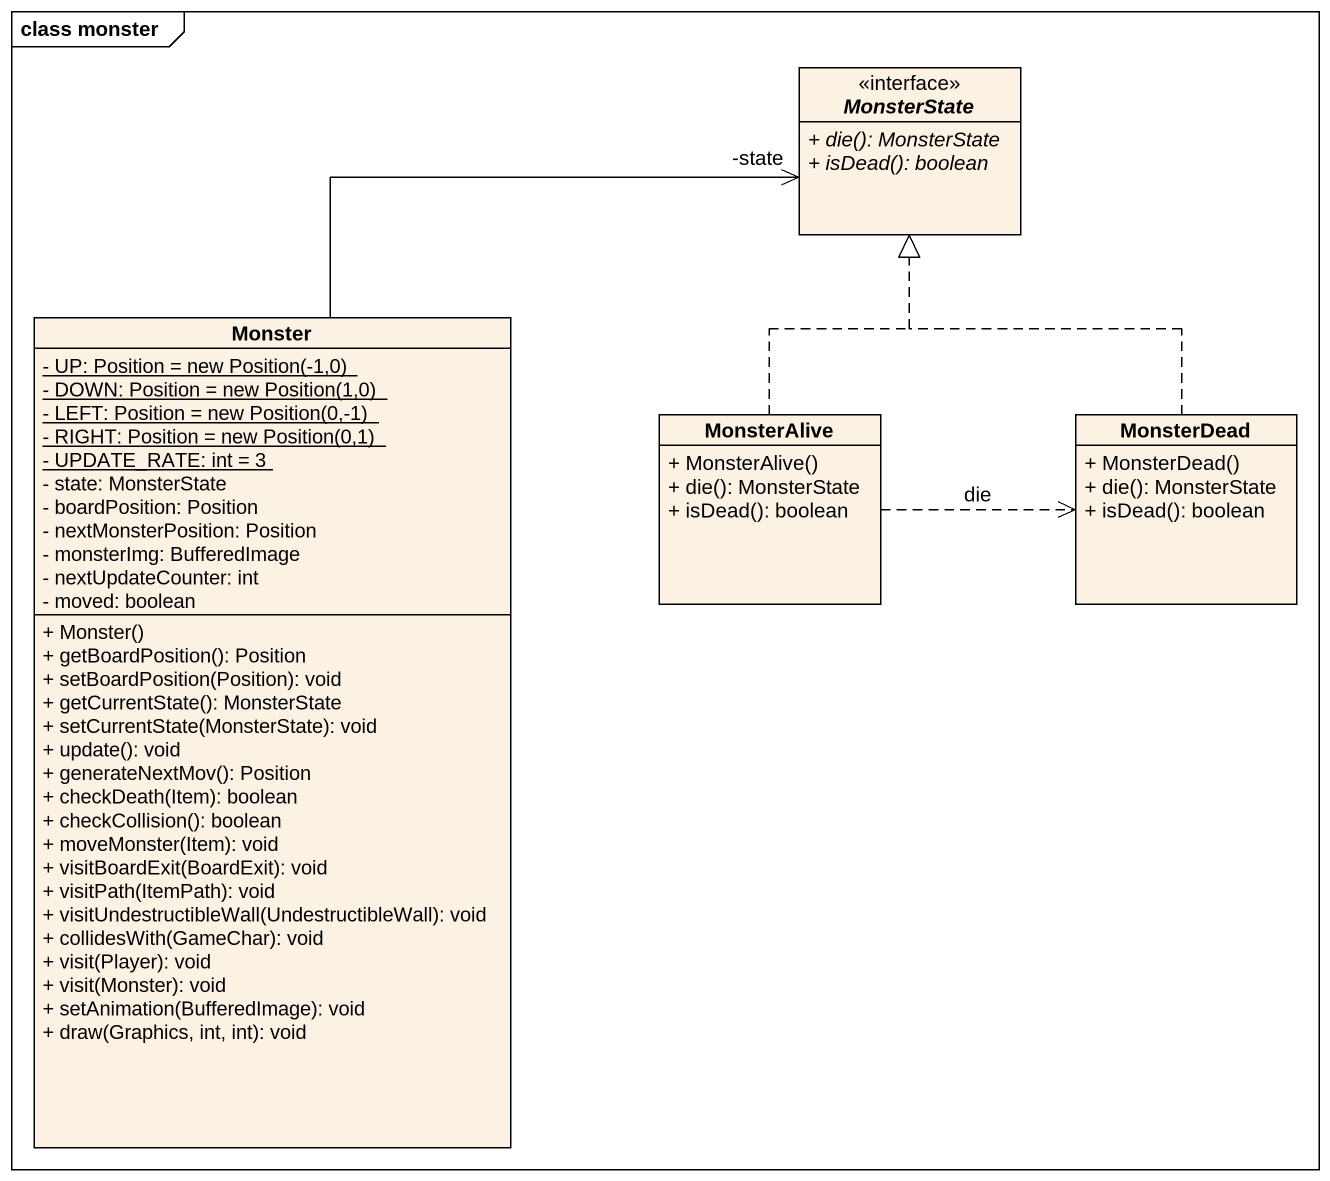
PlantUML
@startuml
mainframe class monster
hide circle
hide empty members
skinparam classAttributeIconSize 0
interface MonsterState <<interface>> {
  {abstract} + die(): MonsterState
  {abstract} + isDead(): boolean
}
class Monster {
  {static} {field} - UP: Position = new Position(-1,0)
  {static} {field} - DOWN: Position = new Position(1,0)
  {static} {field} - LEFT: Position = new Position(0,-1)
  {static} {field} - RIGHT: Position = new Position(0,1)
  {static} - UPDATE_RATE: int = 3
  - state: MonsterState
  - boardPosition: Position
  - nextMonsterPosition: Position
  - monsterImg: BufferedImage
  - nextUpdateCounter: int
  - moved: boolean
  + Monster()
  + getBoardPosition(): Position
  + setBoardPosition(Position): void
  + getCurrentState(): MonsterState
  + setCurrentState(MonsterState): void
  + update(): void
  + generateNextMov(): Position
  + checkDeath(Item): boolean
  + checkCollision(): boolean
  + moveMonster(Item): void
  + visitBoardExit(BoardExit): void
  + visitPath(ItemPath): void
  + visitUndestructibleWall(UndestructibleWall): void
  + collidesWith(GameChar): void
  + visit(Player): void
  + visit(Monster): void
  + setAnimation(BufferedImage): void
  + draw(Graphics, int, int): void
}
class MonsterAlive {
  + MonsterAlive()
  + die(): MonsterState
  + isDead(): boolean
}
class MonsterDead {
  + MonsterDead()
  + die(): MonsterState
  + isDead(): boolean
}
Monster -up-> "-state" MonsterState
MonsterAlive .up.|> MonsterState
MonsterAlive .right.> MonsterDead : die
MonsterDead .up.|> MonsterState
@enduml
